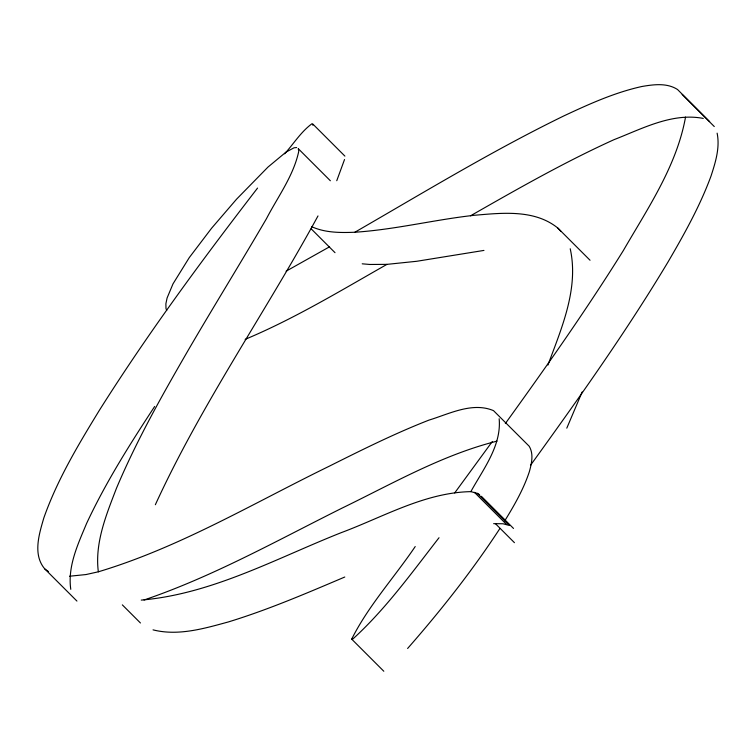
<?xml version="1.0" encoding="UTF-8"?>
<svg xmlns="http://www.w3.org/2000/svg" width="756" height="756" viewBox="0 0 756 756"><rect width="100%" height="100%" fill="white"/><g stroke="black" fill="none" stroke-linecap="round" stroke-linejoin="round"><path stroke-width="1.13" d="M685.541 117.057C676.743 165.942 647.807 208.24 623.36 250.52C586.439 309.809 546.163 366.906 505.339 423.54M383.812 671.252L351.691 639.132C368.333 605.83 394.358 577.414 415.214 546.55M298.8 151.096C293.64 175.713 277.868 196.673 266.452 218.701C240.89 262.53 214.165 305.67 188.622 349.518C162.512 394.651 136.732 440.172 116.452 488.291C106.303 514.77 94.632 542.846 98.337 571.801L85.976 574.56L69.533 576.223M344.528 159.525L336.76 180.712M582.148 391.977L566.792 428.161M547.939 365.063C561.491 328.34 579.03 288.594 570.222 248.762M155.349 504.734C201.465 404.073 265.129 312.946 317.993 215.932M141.259 600.094C212.134 594.008 276.072 558.457 341.221 532.659C383.349 516.972 424.929 492.496 470.846 491.636C483.207 469.192 501.597 445.728 499.168 418.748M504.762 520.827C514.392 505.178 523.643 489.075 529.398 471.546C531.629 463.4 533.84 453.959 529.181 446.22L493.507 410.64C472.377 401.71 449.3 413.91 429.021 420.09C394.821 433.434 361.944 449.848 329.144 466.263C253.194 503.307 179.701 547.41 98.337 571.801M499.943 528.435C472.311 570.742 440.89 610.498 407.607 648.478M154.649 406.482C129.89 444.207 105.679 482.517 86.581 523.483C77.944 544.188 67.482 566.301 70.771 589.311M492.288 441.542L454.696 492.94M530.655 465.072L532.734 462.209C579.795 396.909 626.526 331.213 667.926 262.134C684.104 234.436 699.886 206.265 711.009 176.091C715.478 162.351 720.099 147.703 717.123 133.15M439.019 537.724C411.869 572.661 385.626 609.194 352.797 639.047L351.691 639.132M257.55 188.083C202.022 260.083 147.921 333.339 99.395 410.272C78.322 444.717 57.286 479.691 43.829 517.945C39.161 534.019 32.555 554.611 44.812 568.956L76.932 601.077M284.634 153.818C293.659 143.782 301.068 131.648 312.067 123.672M311.529 226.611C325.023 232.829 340.295 232.82 354.838 232.243C423.918 192.402 492.147 150.831 563.9 115.885C589.066 104.111 614.647 92.506 641.901 86.496C653.666 84.492 666.943 82.678 677.537 89.51L709.657 121.64M470.506 215.829L472.481 214.685C518.852 188.178 565.375 161.718 614.07 139.643C642.203 128.709 672.207 112.446 703.288 118.418M483.963 250.416L416.736 261.283L386.968 264.364C340.483 290.758 294.538 318.663 245.142 339.359M329.578 246.787L286.108 271.187M344.783 577.017C306.482 593.28 268.163 609.771 228.321 621.952C204.082 628.567 178.161 636.221 153.043 629.861M144.037 599.99C213.183 576.469 277.131 540.512 342.27 508.013C392.714 483.5 442.222 454.932 496.985 441.145M296.645 147.552L294.046 147.789L286.042 152.079L267.993 167.067L236.6 199.14L211.614 228.199L189.265 257.616L173.001 283.869L167.076 298.025L165.885 303.789L165.989 308.561L166.717 310.414M354.838 232.243C395.001 229.616 434.227 219.75 474.173 215.299C502.06 212.927 534.624 209.157 557.909 228.123L590.039 260.244M493.64 523.653L502.967 523.757L509.478 525.496L477.348 493.366L470.846 491.636M386.968 264.364L369.816 264.468L362.209 263.816M477.348 493.366L479.654 494.717M44.812 568.956L48.365 571.508M682.158 94.424L714.278 126.545M344.897 156.114L312.776 123.993L312.861 125.26M330.363 180.76L298.233 148.639L298.611 150.274M311.132 228.784L335.012 252.674M481.392 496.305L513.513 528.435M474.428 492.326L506.558 524.447M495.492 523.728L514.439 542.676M122.33 604.866L140.446 622.982M557.909 228.123L560.933 231.345"/></g></svg>
